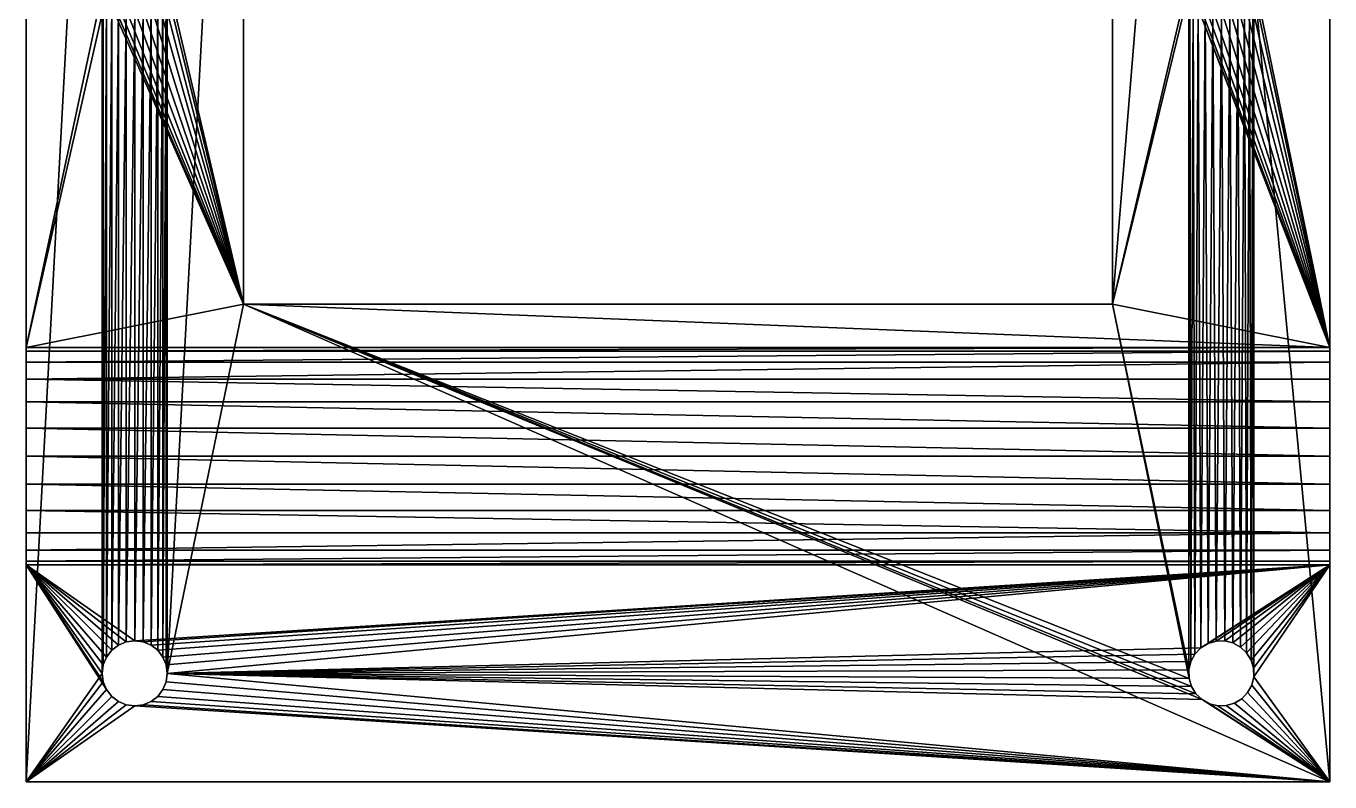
# Model space of a CAD drawing. Header units: metres. Extents: x 0 to 683, y 0 to 667.
# Drawn here: x 0 to 60, y 284.8 to 319.6 of the extents above; entities that cross this region are included whole.
import ezdxf

# ---------------------------------------------------------------- set-up
doc = ezdxf.new("R2010")
doc.units = ezdxf.units.M

msp = doc.modelspace()

# ---------------------------------------------------------------- meshes
at = {"layer": 'Multi Support'}
mesh = msp.add_polyface(dxfattribs=at)
corners = [(0, 354.8), (0, 344.789, -0.328), (0, 344.768), (0, 294.8), (0, 284.8, -10), (0, 284.8), (0, 294.97, -1.294), (0, 295.47, -2.5), (0, 296.264, -3.536), (0, 297.3, -4.33), (0, 298.506, -4.83), (0, 299.8, -5), (0, 354.8, -10), (0, 301.094, -4.83), (0, 302.3, -4.33), (0, 303.336, -3.536), (0, 304.13, -2.5), (0, 304.63, -1.294), (0, 304.8), (0, 338.192, -4.734), (0, 337.021, -4.157), (0, 336.04, -3.296), (0, 335.315, -2.211), (0, 334.896, -0.975), (0, 334.832), (0, 339.472, -4.989), (0, 340.775, -4.904), (0, 342.011, -4.485), (0, 343.096, -3.76), (0, 343.957, -2.779), (0, 344.534, -1.608)]
mesh.append_faces([[corners[k] for k in face] for face in [(0, 1, 2), (3, 4, 5), (23, 18, 24)]], dxfattribs={"vtx0": -1})
mesh.append_faces([[corners[k] for k in face] for face in [(4, 11, 12), (19, 18, 20), (20, 18, 21), (21, 18, 22), (22, 18, 23), (12, 1, 0)]], dxfattribs={"vtx0": -1, "vtx1": -1})
mesh.append_faces([[corners[k] for k in face] for face in [(12, 18, 19)]], dxfattribs={"vtx0": -1, "vtx1": -1, "vtx2": -1})
mesh.append_faces([[corners[k] for k in face] for face in [(4, 3, 6), (4, 6, 7), (4, 7, 8), (4, 8, 9), (4, 9, 10), (4, 10, 11), (12, 11, 13), (12, 13, 14), (12, 14, 15), (12, 15, 16), (12, 16, 17), (12, 17, 18), (12, 19, 25), (12, 25, 26), (12, 26, 27), (12, 27, 28), (12, 28, 29), (12, 29, 30), (12, 30, 1)]], dxfattribs={"vtx0": -1, "vtx2": -1})
mesh = msp.add_polyface(dxfattribs=at)
corners = [(53.553, 321.405, -10), (53.508, 289.959, -10), (53.5, 321.793, -10), (53.6, 290.339, -10), (53.704, 321.044, -10), (53.788, 290.683, -10), (53.944, 320.735, -10), (54.058, 290.967, -10), (54.256, 320.498, -10), (54.392, 291.171, -10), (54.618, 320.349, -10), (54.767, 291.282, -10), (55.007, 320.3, -10), (55.159, 291.292, -10), (55.395, 320.353, -10), (55.539, 291.2, -10), (55.756, 320.504, -10), (55.883, 291.012, -10), (56.065, 320.744, -10), (56.167, 290.742, -10), (56.302, 321.056, -10), (56.371, 290.408, -10), (56.451, 321.418, -10), (56.482, 290.033, -10), (56.5, 321.807, -10), (56.492, 289.641, -10), (50, 354.8, -10), (53.5, 349.838, -10), (50, 306.8, -10), (53.561, 350.225, -10), (53.72, 350.583, -10), (53.967, 350.887, -10), (54.283, 351.118, -10), (60, 354.8, -10), (54.649, 351.258, -10), (55.038, 351.3, -10), (55.425, 351.239, -10), (55.783, 351.08, -10), (56.087, 350.833, -10), (56.318, 350.517, -10), (56.458, 350.151, -10), (56.5, 349.762, -10), (0, 284.8, -10), (5, 288.3, -10), (60, 284.8, -10), (4.612, 288.351, -10), (4.25, 288.501, -10), (3.939, 288.739, -10), (3.701, 289.05, -10), (3.551, 289.412, -10), (3.5, 289.8, -10), (3.5, 349.8, -10), (3.5, 321.8, -10), (5.388, 288.351, -10), (5.75, 288.501, -10), (6.061, 288.739, -10), (6.299, 289.05, -10), (6.449, 289.412, -10), (6.5, 289.8, -10), (10, 306.8, -10), (10, 354.8, -10), (54.117, 288.588, -10), (53.833, 288.858, -10), (53.629, 289.192, -10), (53.518, 289.567, -10), (54.461, 288.4, -10), (54.841, 288.308, -10), (55.233, 288.318, -10), (55.608, 288.429, -10), (55.942, 288.633, -10), (56.212, 288.917, -10), (56.4, 289.261, -10), (53.549, 322.182, -10), (53.542, 349.449, -10), (53.682, 349.083, -10), (53.698, 322.544, -10), (53.913, 348.767, -10), (53.935, 322.856, -10), (54.217, 348.52, -10), (54.244, 323.096, -10), (54.575, 348.361, -10), (54.605, 323.247, -10), (54.962, 348.3, -10), (54.993, 323.3, -10), (55.351, 348.342, -10), (55.382, 323.251, -10), (55.717, 348.482, -10), (55.744, 323.102, -10), (56.033, 348.713, -10), (56.056, 322.865, -10), (56.28, 349.017, -10), (56.296, 322.556, -10), (56.439, 349.375, -10), (56.447, 322.195, -10), (0, 354.8, -10), (3.551, 350.188, -10), (3.701, 350.55, -10), (3.939, 350.861, -10), (4.25, 351.099, -10), (4.612, 351.249, -10), (5, 351.3, -10), (5.388, 351.249, -10), (5.75, 351.099, -10), (6.061, 350.861, -10), (6.299, 350.55, -10), (6.449, 350.188, -10), (6.5, 349.8, -10), (6.5, 321.8, -10), (3.551, 321.412, -10), (3.551, 290.188, -10), (3.701, 321.05, -10), (3.701, 290.55, -10), (3.939, 320.739, -10), (3.939, 290.861, -10), (4.25, 320.501, -10), (4.25, 291.099, -10), (4.612, 320.351, -10), (4.612, 291.249, -10), (5, 320.3, -10), (5, 291.3, -10), (5.388, 320.351, -10), (5.388, 291.249, -10), (5.75, 320.501, -10), (5.75, 291.099, -10), (6.061, 320.739, -10), (6.061, 290.861, -10), (6.299, 321.05, -10), (6.299, 290.55, -10), (6.449, 321.412, -10), (6.449, 290.188, -10), (3.551, 349.412, -10), (3.551, 322.188, -10), (3.701, 349.05, -10), (3.701, 322.55, -10), (3.939, 348.739, -10), (3.939, 322.861, -10), (4.25, 348.501, -10), (4.25, 323.099, -10), (4.612, 348.351, -10), (4.612, 323.249, -10), (5, 348.3, -10), (5, 323.3, -10), (5.388, 348.351, -10), (5.388, 323.249, -10), (5.75, 348.501, -10), (5.75, 323.099, -10), (6.061, 348.739, -10), (6.061, 322.861, -10), (6.299, 349.05, -10), (6.299, 322.55, -10), (6.449, 349.412, -10), (6.449, 322.188, -10)]
mesh.append_faces([[corners[k] for k in face] for face in [(0, 1, 2), (1, 0, 3), (3, 4, 5), (5, 6, 7), (7, 8, 9), (9, 10, 11), (11, 12, 13), (13, 14, 15), (15, 16, 17), (17, 18, 19), (19, 20, 21), (21, 22, 23), (23, 24, 25), (26, 27, 28), (27, 26, 29), (29, 26, 30), (30, 26, 31), (31, 26, 32), (32, 33, 34), (34, 33, 35), (35, 33, 36), (36, 33, 37), (37, 33, 38), (38, 33, 39), (39, 33, 40), (40, 33, 41), (42, 43, 44), (43, 42, 45), (45, 42, 46), (46, 42, 47), (47, 42, 48), (48, 42, 49), (49, 42, 50), (59, 58, 60), (61, 59, 62), (62, 59, 63), (63, 59, 64), (64, 28, 1), (44, 24, 33), (72, 74, 75), (75, 76, 77), (77, 78, 79), (79, 80, 81), (81, 82, 83), (83, 84, 85), (85, 86, 87), (87, 88, 89), (89, 90, 91), (91, 92, 93), (93, 41, 24), (94, 51, 42), (51, 94, 95), (95, 94, 96), (96, 94, 97), (97, 94, 98), (98, 60, 99), (99, 60, 100), (100, 60, 101), (101, 60, 102), (102, 60, 103), (103, 60, 104), (104, 60, 105), (105, 60, 106), (108, 50, 52), (50, 108, 109), (109, 110, 111), (111, 112, 113), (113, 114, 115), (115, 116, 117), (117, 118, 119), (119, 120, 121), (121, 122, 123), (123, 124, 125), (125, 126, 127), (127, 128, 129), (129, 107, 58), (130, 52, 51), (52, 130, 131), (131, 132, 133), (133, 134, 135), (135, 136, 137), (137, 138, 139), (139, 140, 141), (141, 142, 143), (143, 144, 145), (145, 146, 147), (147, 148, 149), (149, 150, 151), (151, 106, 107)]], dxfattribs={"vtx0": -1, "vtx1": -1})
mesh.append_faces([[corners[k] for k in face] for face in [(28, 27, 2), (41, 33, 24), (50, 42, 51), (50, 51, 52), (44, 58, 59), (44, 59, 61), (1, 28, 2), (44, 25, 24), (106, 60, 107), (107, 60, 58)]], dxfattribs={"vtx0": -1, "vtx1": -1, "vtx2": -1})
mesh.append_faces([[corners[k] for k in face] for face in [(3, 0, 4), (5, 4, 6), (7, 6, 8), (9, 8, 10), (11, 10, 12), (13, 12, 14), (15, 14, 16), (17, 16, 18), (19, 18, 20), (21, 20, 22), (23, 22, 24), (32, 26, 33), (44, 43, 53), (44, 53, 54), (44, 54, 55), (44, 55, 56), (44, 56, 57), (44, 57, 58), (64, 59, 28), (44, 61, 65), (44, 65, 66), (44, 66, 67), (44, 67, 68), (44, 68, 69), (44, 69, 70), (44, 70, 71), (44, 71, 25), (27, 72, 2), (72, 27, 73), (72, 73, 74), (75, 74, 76), (77, 76, 78), (79, 78, 80), (81, 80, 82), (83, 82, 84), (85, 84, 86), (87, 86, 88), (89, 88, 90), (91, 90, 92), (93, 92, 41), (98, 94, 60), (109, 108, 110), (111, 110, 112), (113, 112, 114), (115, 114, 116), (117, 116, 118), (119, 118, 120), (121, 120, 122), (123, 122, 124), (125, 124, 126), (127, 126, 128), (129, 128, 107), (131, 130, 132), (133, 132, 134), (135, 134, 136), (137, 136, 138), (139, 138, 140), (141, 140, 142), (143, 142, 144), (145, 144, 146), (147, 146, 148), (149, 148, 150), (151, 150, 106)]], dxfattribs={"vtx0": -1, "vtx2": -1})
mesh = msp.add_polyface(dxfattribs=at)
corners = [(10, 354.8), (10, 344.789, -0.328), (10, 344.768), (10, 334.832), (10, 306.8, -10), (10, 306.8), (10, 334.896, -0.975), (10, 335.315, -2.211), (10, 336.04, -3.296), (10, 337.021, -4.157), (10, 338.192, -4.734), (10, 354.8, -10), (10, 339.472, -4.989), (10, 340.775, -4.904), (10, 342.011, -4.485), (10, 343.096, -3.76), (10, 343.957, -2.779), (10, 344.534, -1.608)]
mesh.append_faces([[corners[k] for k in face] for face in [(0, 1, 2), (3, 4, 5)]], dxfattribs={"vtx0": -1})
mesh.append_faces([[corners[k] for k in face] for face in [(4, 10, 11), (11, 1, 0)]], dxfattribs={"vtx0": -1, "vtx1": -1})
mesh.append_faces([[corners[k] for k in face] for face in [(4, 3, 6), (4, 6, 7), (4, 7, 8), (4, 8, 9), (4, 9, 10), (11, 10, 12), (11, 12, 13), (11, 13, 14), (11, 14, 15), (11, 15, 16), (11, 16, 17), (11, 17, 1)]], dxfattribs={"vtx0": -1, "vtx2": -1})
mesh = msp.add_polyface(dxfattribs=at)
corners = [(50, 354.8, -10), (50, 306.8), (50, 306.8, -10), (50, 338.192, -4.734), (50, 337.021, -4.157), (50, 336.04, -3.296), (50, 335.315, -2.211), (50, 334.896, -0.975), (50, 334.832), (50, 339.472, -4.989), (50, 340.775, -4.904), (50, 342.011, -4.485), (50, 343.096, -3.76), (50, 343.957, -2.779), (50, 344.534, -1.608), (50, 344.789, -0.328), (50, 354.8), (50, 344.768)]
mesh.append_faces([[corners[k] for k in face] for face in [(0, 1, 2), (1, 7, 8), (15, 16, 17)]], dxfattribs={"vtx0": -1})
mesh.append_faces([[corners[k] for k in face] for face in [(3, 0, 9), (9, 0, 10), (10, 0, 11), (11, 0, 12), (12, 0, 13), (13, 0, 14), (14, 0, 15), (16, 15, 0)]], dxfattribs={"vtx0": -1, "vtx1": -1})
mesh.append_faces([[corners[k] for k in face] for face in [(1, 0, 3)]], dxfattribs={"vtx0": -1, "vtx1": -1, "vtx2": -1})
mesh.append_faces([[corners[k] for k in face] for face in [(1, 3, 4), (1, 4, 5), (1, 5, 6), (1, 6, 7)]], dxfattribs={"vtx0": -1, "vtx2": -1})
mesh = msp.add_polyface(dxfattribs=at)
corners = [(60, 284.8, -10), (60, 298.506, -4.83), (60, 284.8), (60, 299.8, -5), (60, 354.8, -10), (60, 297.3, -4.33), (60, 296.264, -3.536), (60, 295.47, -2.5), (60, 294.97, -1.294), (60, 294.8), (60, 301.094, -4.83), (60, 302.3, -4.33), (60, 303.336, -3.536), (60, 304.13, -2.5), (60, 304.63, -1.294), (60, 304.8), (60, 338.192, -4.734), (60, 337.021, -4.157), (60, 336.04, -3.296), (60, 335.315, -2.211), (60, 334.896, -0.975), (60, 334.832), (60, 339.472, -4.989), (60, 340.775, -4.904), (60, 342.011, -4.485), (60, 343.096, -3.76), (60, 343.957, -2.779), (60, 344.534, -1.608), (60, 344.789, -0.328), (60, 354.8), (60, 344.768)]
mesh.append_faces([[corners[k] for k in face] for face in [(2, 8, 9), (15, 20, 21), (28, 29, 30)]], dxfattribs={"vtx0": -1})
mesh.append_faces([[corners[k] for k in face] for face in [(0, 1, 2), (1, 0, 3), (3, 4, 10), (10, 4, 11), (11, 4, 12), (12, 4, 13), (13, 4, 14), (14, 4, 15), (16, 4, 22), (22, 4, 23), (23, 4, 24), (24, 4, 25), (25, 4, 26), (26, 4, 27), (27, 4, 28), (29, 28, 4)]], dxfattribs={"vtx0": -1, "vtx1": -1})
mesh.append_faces([[corners[k] for k in face] for face in [(15, 4, 16)]], dxfattribs={"vtx0": -1, "vtx1": -1, "vtx2": -1})
mesh.append_faces([[corners[k] for k in face] for face in [(3, 0, 4), (2, 1, 5), (2, 5, 6), (2, 6, 7), (2, 7, 8), (15, 16, 17), (15, 17, 18), (15, 18, 19), (15, 19, 20)]], dxfattribs={"vtx0": -1, "vtx2": -1})
mesh = msp.add_polyface(dxfattribs=at)
corners = [(0, 304.8), (3.551, 321.412), (0, 334.832), (3.701, 321.05), (10, 306.8), (60, 304.8), (3.5, 321.8), (3.939, 320.739), (4.25, 320.501), (4.612, 320.351), (5, 320.3), (5.388, 320.351), (5.75, 320.501), (6.061, 320.739), (6.299, 321.05), (6.449, 321.412), (6.5, 321.8), (50, 306.8), (53.553, 321.405), (50, 334.832), (53.5, 321.793), (53.704, 321.044), (53.944, 320.735), (54.256, 320.498), (54.618, 320.349), (55.007, 320.3), (55.395, 320.353), (55.756, 320.504), (56.065, 320.744), (56.302, 321.056), (56.451, 321.418), (56.5, 321.807), (53.698, 322.544), (60, 334.832), (53.549, 322.182), (53.935, 322.856), (54.244, 323.096), (54.605, 323.247), (54.993, 323.3), (55.382, 323.251), (55.744, 323.102), (56.056, 322.865), (56.296, 322.556), (56.447, 322.195), (3.701, 322.55), (10, 334.832), (3.551, 322.188), (3.939, 322.861), (4.25, 323.099), (4.612, 323.249), (5, 323.3), (5.388, 323.249), (5.75, 323.099), (6.061, 322.861), (6.299, 322.55), (6.449, 322.188)]
mesh.append_faces([[corners[k] for k in face] for face in [(0, 1, 2), (1, 0, 3), (3, 4, 7), (7, 4, 8), (8, 4, 9), (9, 4, 10), (10, 4, 11), (11, 4, 12), (12, 4, 13), (13, 4, 14), (14, 4, 15), (15, 4, 16), (4, 5, 17), (17, 18, 19), (18, 5, 21), (21, 5, 22), (22, 5, 23), (23, 5, 24), (24, 5, 25), (25, 5, 26), (26, 5, 27), (27, 5, 28), (28, 5, 29), (29, 5, 30), (30, 5, 31), (19, 32, 33), (32, 19, 34), (34, 19, 20), (33, 31, 5), (2, 44, 45), (44, 2, 46), (46, 2, 6), (45, 16, 4)]], dxfattribs={"vtx0": -1, "vtx1": -1})
mesh.append_faces([[corners[k] for k in face] for face in [(3, 0, 4), (17, 5, 18)]], dxfattribs={"vtx0": -1, "vtx1": -1, "vtx2": -1})
mesh.append_faces([[corners[k] for k in face] for face in [(4, 0, 5), (2, 1, 6), (19, 18, 20), (33, 32, 35), (33, 35, 36), (33, 36, 37), (33, 37, 38), (33, 38, 39), (33, 39, 40), (33, 40, 41), (33, 41, 42), (33, 42, 43), (33, 43, 31), (45, 44, 47), (45, 47, 48), (45, 48, 49), (45, 49, 50), (45, 50, 51), (45, 51, 52), (45, 52, 53), (45, 53, 54), (45, 54, 55), (45, 55, 16)]], dxfattribs={"vtx0": -1, "vtx2": -1})
mesh = msp.add_polyface(dxfattribs=at)
corners = [(10, 306.8), (50, 306.8, -10), (10, 306.8, -10), (50, 306.8)]
mesh.append_faces([[corners[k] for k in face] for face in [(0, 1, 2), (1, 0, 3)]], dxfattribs={"vtx0": -1})
mesh = msp.add_polyface(dxfattribs=at)
corners = [(60, 304.8), (0, 304.63, -1.294), (60, 304.63, -1.294), (0, 304.8)]
mesh.append_faces([[corners[k] for k in face] for face in [(0, 1, 2), (1, 0, 3)]], dxfattribs={"vtx0": -1})
mesh = msp.add_polyface(dxfattribs=at)
corners = [(60, 304.63, -1.294), (0, 304.13, -2.5), (60, 304.13, -2.5), (0, 304.63, -1.294)]
mesh.append_faces([[corners[k] for k in face] for face in [(0, 1, 2), (1, 0, 3)]], dxfattribs={"vtx0": -1})
mesh = msp.add_polyface(dxfattribs=at)
corners = [(60, 304.13, -2.5), (0, 303.336, -3.536), (60, 303.336, -3.536), (0, 304.13, -2.5)]
mesh.append_faces([[corners[k] for k in face] for face in [(0, 1, 2), (1, 0, 3)]], dxfattribs={"vtx0": -1})
mesh = msp.add_polyface(dxfattribs=at)
corners = [(60, 302.3, -4.33), (0, 303.336, -3.536), (0, 302.3, -4.33), (60, 303.336, -3.536)]
mesh.append_faces([[corners[k] for k in face] for face in [(0, 1, 2), (1, 0, 3)]], dxfattribs={"vtx0": -1})
mesh = msp.add_polyface(dxfattribs=at)
corners = [(60, 301.094, -4.83), (0, 302.3, -4.33), (0, 301.094, -4.83), (60, 302.3, -4.33)]
mesh.append_faces([[corners[k] for k in face] for face in [(0, 1, 2), (1, 0, 3)]], dxfattribs={"vtx0": -1})
mesh = msp.add_polyface(dxfattribs=at)
corners = [(60, 299.8, -5), (0, 301.094, -4.83), (0, 299.8, -5), (60, 301.094, -4.83)]
mesh.append_faces([[corners[k] for k in face] for face in [(0, 1, 2), (1, 0, 3)]], dxfattribs={"vtx0": -1})
mesh = msp.add_polyface(dxfattribs=at)
corners = [(60, 298.506, -4.83), (0, 299.8, -5), (0, 298.506, -4.83), (60, 299.8, -5)]
mesh.append_faces([[corners[k] for k in face] for face in [(0, 1, 2), (1, 0, 3)]], dxfattribs={"vtx0": -1})
mesh = msp.add_polyface(dxfattribs=at)
corners = [(60, 297.3, -4.33), (0, 298.506, -4.83), (0, 297.3, -4.33), (60, 298.506, -4.83)]
mesh.append_faces([[corners[k] for k in face] for face in [(0, 1, 2), (1, 0, 3)]], dxfattribs={"vtx0": -1})
mesh = msp.add_polyface(dxfattribs=at)
corners = [(60, 296.264, -3.536), (0, 297.3, -4.33), (0, 296.264, -3.536), (60, 297.3, -4.33)]
mesh.append_faces([[corners[k] for k in face] for face in [(0, 1, 2), (1, 0, 3)]], dxfattribs={"vtx0": -1})
mesh = msp.add_polyface(dxfattribs=at)
corners = [(0, 295.47, -2.5), (60, 296.264, -3.536), (0, 296.264, -3.536), (60, 295.47, -2.5)]
mesh.append_faces([[corners[k] for k in face] for face in [(0, 1, 2), (1, 0, 3)]], dxfattribs={"vtx0": -1})
mesh = msp.add_polyface(dxfattribs=at)
corners = [(0, 294.97, -1.294), (60, 295.47, -2.5), (0, 295.47, -2.5), (60, 294.97, -1.294)]
mesh.append_faces([[corners[k] for k in face] for face in [(0, 1, 2), (1, 0, 3)]], dxfattribs={"vtx0": -1})
mesh = msp.add_polyface(dxfattribs=at)
corners = [(0, 294.8), (60, 294.97, -1.294), (0, 294.97, -1.294), (60, 294.8)]
mesh.append_faces([[corners[k] for k in face] for face in [(0, 1, 2), (1, 0, 3)]], dxfattribs={"vtx0": -1})
mesh = msp.add_polyface(dxfattribs=at)
corners = [(0, 284.8), (3.701, 289.05), (0, 294.8), (3.939, 288.739), (4.25, 288.501), (4.612, 288.351), (5, 288.3), (60, 284.8), (3.551, 289.412), (3.5, 289.8), (5.388, 288.351), (5.75, 288.501), (6.061, 288.739), (6.299, 289.05), (6.449, 289.412), (6.5, 289.8), (54.117, 288.588), (53.833, 288.858), (53.629, 289.192), (53.518, 289.567), (53.508, 289.959), (54.461, 288.4), (54.841, 288.308), (55.233, 288.318), (55.608, 288.429), (55.942, 288.633), (56.212, 288.917), (56.4, 289.261), (56.492, 289.641), (5, 291.3), (60, 294.8), (4.612, 291.249), (4.25, 291.099), (3.939, 290.861), (3.701, 290.55), (3.551, 290.188), (5.388, 291.249), (5.75, 291.099), (6.061, 290.861), (6.299, 290.55), (6.449, 290.188), (54.058, 290.967), (53.788, 290.683), (53.6, 290.339), (54.392, 291.171), (54.767, 291.282), (55.159, 291.292), (55.539, 291.2), (55.883, 291.012), (56.167, 290.742), (56.371, 290.408), (56.482, 290.033)]
mesh.append_faces([[corners[k] for k in face] for face in [(0, 1, 2), (1, 0, 3), (3, 0, 4), (4, 0, 5), (5, 0, 6), (6, 7, 10), (10, 7, 11), (11, 7, 12), (12, 7, 13), (13, 7, 14), (14, 7, 15), (16, 7, 21), (21, 7, 22), (22, 7, 23), (23, 7, 24), (24, 7, 25), (25, 7, 26), (26, 7, 27), (27, 7, 28), (2, 29, 30), (29, 2, 31), (31, 2, 32), (32, 2, 33), (33, 2, 34), (34, 2, 35), (35, 2, 9), (41, 15, 42), (42, 15, 43), (43, 15, 20), (30, 28, 7)]], dxfattribs={"vtx0": -1, "vtx1": -1})
mesh.append_faces([[corners[k] for k in face] for face in [(15, 7, 16), (30, 15, 41)]], dxfattribs={"vtx0": -1, "vtx1": -1, "vtx2": -1})
mesh.append_faces([[corners[k] for k in face] for face in [(6, 0, 7), (2, 1, 8), (2, 8, 9), (15, 16, 17), (15, 17, 18), (15, 18, 19), (15, 19, 20), (30, 29, 36), (30, 36, 37), (30, 37, 38), (30, 38, 39), (30, 39, 40), (30, 40, 15), (30, 41, 44), (30, 44, 45), (30, 45, 46), (30, 46, 47), (30, 47, 48), (30, 48, 49), (30, 49, 50), (30, 50, 51), (30, 51, 28)]], dxfattribs={"vtx0": -1, "vtx2": -1})
mesh = msp.add_polyface(dxfattribs=at)
corners = [(4.25, 291.099), (3.939, 290.861, -10), (4.25, 291.099, -10), (3.939, 290.861)]
mesh.append_faces([[corners[k] for k in face] for face in [(0, 1, 2), (1, 0, 3)]], dxfattribs={"vtx0": -1})
mesh = msp.add_polyface(dxfattribs=at)
corners = [(4.612, 291.249), (4.25, 291.099, -10), (4.612, 291.249, -10), (4.25, 291.099)]
mesh.append_faces([[corners[k] for k in face] for face in [(0, 1, 2), (1, 0, 3)]], dxfattribs={"vtx0": -1})
mesh = msp.add_polyface(dxfattribs=at)
corners = [(5, 291.3), (4.612, 291.249, -10), (5, 291.3, -10), (4.612, 291.249)]
mesh.append_faces([[corners[k] for k in face] for face in [(0, 1, 2), (1, 0, 3)]], dxfattribs={"vtx0": -1})
mesh = msp.add_polyface(dxfattribs=at)
corners = [(5.388, 291.249), (5, 291.3, -10), (5.388, 291.249, -10), (5, 291.3)]
mesh.append_faces([[corners[k] for k in face] for face in [(0, 1, 2), (1, 0, 3)]], dxfattribs={"vtx0": -1})
mesh = msp.add_polyface(dxfattribs=at)
corners = [(5.75, 291.099), (5.388, 291.249, -10), (5.75, 291.099, -10), (5.388, 291.249)]
mesh.append_faces([[corners[k] for k in face] for face in [(0, 1, 2), (1, 0, 3)]], dxfattribs={"vtx0": -1})
mesh = msp.add_polyface(dxfattribs=at)
corners = [(6.061, 290.861), (5.75, 291.099, -10), (6.061, 290.861, -10), (5.75, 291.099)]
mesh.append_faces([[corners[k] for k in face] for face in [(0, 1, 2), (1, 0, 3)]], dxfattribs={"vtx0": -1})
mesh = msp.add_polyface(dxfattribs=at)
corners = [(54.392, 291.171), (54.058, 290.967, -10), (54.392, 291.171, -10), (54.058, 290.967)]
mesh.append_faces([[corners[k] for k in face] for face in [(0, 1, 2), (1, 0, 3)]], dxfattribs={"vtx0": -1})
mesh = msp.add_polyface(dxfattribs=at)
corners = [(54.767, 291.282), (54.392, 291.171, -10), (54.767, 291.282, -10), (54.392, 291.171)]
mesh.append_faces([[corners[k] for k in face] for face in [(0, 1, 2), (1, 0, 3)]], dxfattribs={"vtx0": -1})
mesh = msp.add_polyface(dxfattribs=at)
corners = [(55.159, 291.292), (54.767, 291.282, -10), (55.159, 291.292, -10), (54.767, 291.282)]
mesh.append_faces([[corners[k] for k in face] for face in [(0, 1, 2), (1, 0, 3)]], dxfattribs={"vtx0": -1})
mesh = msp.add_polyface(dxfattribs=at)
corners = [(55.539, 291.2), (55.159, 291.292, -10), (55.539, 291.2, -10), (55.159, 291.292)]
mesh.append_faces([[corners[k] for k in face] for face in [(0, 1, 2), (1, 0, 3)]], dxfattribs={"vtx0": -1})
mesh = msp.add_polyface(dxfattribs=at)
corners = [(55.883, 291.012), (55.539, 291.2, -10), (55.883, 291.012, -10), (55.539, 291.2)]
mesh.append_faces([[corners[k] for k in face] for face in [(0, 1, 2), (1, 0, 3)]], dxfattribs={"vtx0": -1})
mesh = msp.add_polyface(dxfattribs=at)
corners = [(56.167, 290.742), (55.883, 291.012, -10), (56.167, 290.742, -10), (55.883, 291.012)]
mesh.append_faces([[corners[k] for k in face] for face in [(0, 1, 2), (1, 0, 3)]], dxfattribs={"vtx0": -1})
mesh = msp.add_polyface(dxfattribs=at)
corners = [(3.701, 290.55, -10), (3.551, 290.188), (3.551, 290.188, -10), (3.701, 290.55)]
mesh.append_faces([[corners[k] for k in face] for face in [(0, 1, 2), (1, 0, 3)]], dxfattribs={"vtx0": -1})
mesh = msp.add_polyface(dxfattribs=at)
corners = [(3.939, 290.861, -10), (3.701, 290.55), (3.701, 290.55, -10), (3.939, 290.861)]
mesh.append_faces([[corners[k] for k in face] for face in [(0, 1, 2), (1, 0, 3)]], dxfattribs={"vtx0": -1})
mesh = msp.add_polyface(dxfattribs=at)
corners = [(6.061, 290.861), (6.299, 290.55, -10), (6.299, 290.55), (6.061, 290.861, -10)]
mesh.append_faces([[corners[k] for k in face] for face in [(0, 1, 2), (1, 0, 3)]], dxfattribs={"vtx0": -1})
mesh = msp.add_polyface(dxfattribs=at)
corners = [(6.299, 290.55), (6.449, 290.188, -10), (6.449, 290.188), (6.299, 290.55, -10)]
mesh.append_faces([[corners[k] for k in face] for face in [(0, 1, 2), (1, 0, 3)]], dxfattribs={"vtx0": -1})
mesh = msp.add_polyface(dxfattribs=at)
corners = [(53.788, 290.683, -10), (53.6, 290.339), (53.6, 290.339, -10), (53.788, 290.683)]
mesh.append_faces([[corners[k] for k in face] for face in [(0, 1, 2), (1, 0, 3)]], dxfattribs={"vtx0": -1})
mesh = msp.add_polyface(dxfattribs=at)
corners = [(54.058, 290.967, -10), (53.788, 290.683), (53.788, 290.683, -10), (54.058, 290.967)]
mesh.append_faces([[corners[k] for k in face] for face in [(0, 1, 2), (1, 0, 3)]], dxfattribs={"vtx0": -1})
mesh = msp.add_polyface(dxfattribs=at)
corners = [(56.167, 290.742), (56.371, 290.408, -10), (56.371, 290.408), (56.167, 290.742, -10)]
mesh.append_faces([[corners[k] for k in face] for face in [(0, 1, 2), (1, 0, 3)]], dxfattribs={"vtx0": -1})
mesh = msp.add_polyface(dxfattribs=at)
corners = [(56.371, 290.408), (56.482, 290.033, -10), (56.482, 290.033), (56.371, 290.408, -10)]
mesh.append_faces([[corners[k] for k in face] for face in [(0, 1, 2), (1, 0, 3)]], dxfattribs={"vtx0": -1})
mesh = msp.add_polyface(dxfattribs=at)
corners = [(3.551, 290.188, -10), (3.5, 289.8), (3.5, 289.8, -10), (3.551, 290.188)]
mesh.append_faces([[corners[k] for k in face] for face in [(0, 1, 2), (1, 0, 3)]], dxfattribs={"vtx0": -1})
mesh = msp.add_polyface(dxfattribs=at)
corners = [(3.5, 289.8, -10), (3.551, 289.412), (3.551, 289.412, -10), (3.5, 289.8)]
mesh.append_faces([[corners[k] for k in face] for face in [(0, 1, 2), (1, 0, 3)]], dxfattribs={"vtx0": -1})
mesh = msp.add_polyface(dxfattribs=at)
corners = [(6.449, 290.188), (6.5, 289.8, -10), (6.5, 289.8), (6.449, 290.188, -10)]
mesh.append_faces([[corners[k] for k in face] for face in [(0, 1, 2), (1, 0, 3)]], dxfattribs={"vtx0": -1})
mesh = msp.add_polyface(dxfattribs=at)
corners = [(6.5, 289.8), (6.449, 289.412, -10), (6.449, 289.412), (6.5, 289.8, -10)]
mesh.append_faces([[corners[k] for k in face] for face in [(0, 1, 2), (1, 0, 3)]], dxfattribs={"vtx0": -1})
mesh = msp.add_polyface(dxfattribs=at)
corners = [(53.6, 290.339, -10), (53.508, 289.959), (53.508, 289.959, -10), (53.6, 290.339)]
mesh.append_faces([[corners[k] for k in face] for face in [(0, 1, 2), (1, 0, 3)]], dxfattribs={"vtx0": -1})
mesh = msp.add_polyface(dxfattribs=at)
corners = [(53.508, 289.959, -10), (53.518, 289.567), (53.518, 289.567, -10), (53.508, 289.959)]
mesh.append_faces([[corners[k] for k in face] for face in [(0, 1, 2), (1, 0, 3)]], dxfattribs={"vtx0": -1})
mesh = msp.add_polyface(dxfattribs=at)
corners = [(56.482, 290.033), (56.492, 289.641, -10), (56.492, 289.641), (56.482, 290.033, -10)]
mesh.append_faces([[corners[k] for k in face] for face in [(0, 1, 2), (1, 0, 3)]], dxfattribs={"vtx0": -1})
mesh = msp.add_polyface(dxfattribs=at)
corners = [(3.551, 289.412, -10), (3.701, 289.05), (3.701, 289.05, -10), (3.551, 289.412)]
mesh.append_faces([[corners[k] for k in face] for face in [(0, 1, 2), (1, 0, 3)]], dxfattribs={"vtx0": -1})
mesh = msp.add_polyface(dxfattribs=at)
corners = [(6.449, 289.412), (6.299, 289.05, -10), (6.299, 289.05), (6.449, 289.412, -10)]
mesh.append_faces([[corners[k] for k in face] for face in [(0, 1, 2), (1, 0, 3)]], dxfattribs={"vtx0": -1})
mesh = msp.add_polyface(dxfattribs=at)
corners = [(53.518, 289.567, -10), (53.629, 289.192), (53.629, 289.192, -10), (53.518, 289.567)]
mesh.append_faces([[corners[k] for k in face] for face in [(0, 1, 2), (1, 0, 3)]], dxfattribs={"vtx0": -1})
mesh = msp.add_polyface(dxfattribs=at)
corners = [(56.4, 289.261), (56.212, 288.917, -10), (56.212, 288.917), (56.4, 289.261, -10)]
mesh.append_faces([[corners[k] for k in face] for face in [(0, 1, 2), (1, 0, 3)]], dxfattribs={"vtx0": -1})
mesh = msp.add_polyface(dxfattribs=at)
corners = [(56.492, 289.641), (56.4, 289.261, -10), (56.4, 289.261), (56.492, 289.641, -10)]
mesh.append_faces([[corners[k] for k in face] for face in [(0, 1, 2), (1, 0, 3)]], dxfattribs={"vtx0": -1})
mesh = msp.add_polyface(dxfattribs=at)
corners = [(3.701, 289.05, -10), (3.939, 288.739), (3.939, 288.739, -10), (3.701, 289.05)]
mesh.append_faces([[corners[k] for k in face] for face in [(0, 1, 2), (1, 0, 3)]], dxfattribs={"vtx0": -1})
mesh = msp.add_polyface(dxfattribs=at)
corners = [(3.939, 288.739), (4.25, 288.501, -10), (3.939, 288.739, -10), (4.25, 288.501)]
mesh.append_faces([[corners[k] for k in face] for face in [(0, 1, 2), (1, 0, 3)]], dxfattribs={"vtx0": -1})
mesh = msp.add_polyface(dxfattribs=at)
corners = [(5.75, 288.501), (6.061, 288.739, -10), (5.75, 288.501, -10), (6.061, 288.739)]
mesh.append_faces([[corners[k] for k in face] for face in [(0, 1, 2), (1, 0, 3)]], dxfattribs={"vtx0": -1})
mesh = msp.add_polyface(dxfattribs=at)
corners = [(6.299, 289.05), (6.061, 288.739, -10), (6.061, 288.739), (6.299, 289.05, -10)]
mesh.append_faces([[corners[k] for k in face] for face in [(0, 1, 2), (1, 0, 3)]], dxfattribs={"vtx0": -1})
mesh = msp.add_polyface(dxfattribs=at)
corners = [(53.629, 289.192, -10), (53.833, 288.858), (53.833, 288.858, -10), (53.629, 289.192)]
mesh.append_faces([[corners[k] for k in face] for face in [(0, 1, 2), (1, 0, 3)]], dxfattribs={"vtx0": -1})
mesh = msp.add_polyface(dxfattribs=at)
corners = [(53.833, 288.858), (54.117, 288.588, -10), (53.833, 288.858, -10), (54.117, 288.588)]
mesh.append_faces([[corners[k] for k in face] for face in [(0, 1, 2), (1, 0, 3)]], dxfattribs={"vtx0": -1})
mesh = msp.add_polyface(dxfattribs=at)
corners = [(55.608, 288.429), (55.942, 288.633, -10), (55.608, 288.429, -10), (55.942, 288.633)]
mesh.append_faces([[corners[k] for k in face] for face in [(0, 1, 2), (1, 0, 3)]], dxfattribs={"vtx0": -1})
mesh = msp.add_polyface(dxfattribs=at)
corners = [(56.212, 288.917), (55.942, 288.633, -10), (55.942, 288.633), (56.212, 288.917, -10)]
mesh.append_faces([[corners[k] for k in face] for face in [(0, 1, 2), (1, 0, 3)]], dxfattribs={"vtx0": -1})
mesh = msp.add_polyface(dxfattribs=at)
corners = [(4.25, 288.501), (4.612, 288.351, -10), (4.25, 288.501, -10), (4.612, 288.351)]
mesh.append_faces([[corners[k] for k in face] for face in [(0, 1, 2), (1, 0, 3)]], dxfattribs={"vtx0": -1})
mesh = msp.add_polyface(dxfattribs=at)
corners = [(4.612, 288.351), (5, 288.3, -10), (4.612, 288.351, -10), (5, 288.3)]
mesh.append_faces([[corners[k] for k in face] for face in [(0, 1, 2), (1, 0, 3)]], dxfattribs={"vtx0": -1})
mesh = msp.add_polyface(dxfattribs=at)
corners = [(5, 288.3), (5.388, 288.351, -10), (5, 288.3, -10), (5.388, 288.351)]
mesh.append_faces([[corners[k] for k in face] for face in [(0, 1, 2), (1, 0, 3)]], dxfattribs={"vtx0": -1})
mesh = msp.add_polyface(dxfattribs=at)
corners = [(5.388, 288.351), (5.75, 288.501, -10), (5.388, 288.351, -10), (5.75, 288.501)]
mesh.append_faces([[corners[k] for k in face] for face in [(0, 1, 2), (1, 0, 3)]], dxfattribs={"vtx0": -1})
mesh = msp.add_polyface(dxfattribs=at)
corners = [(54.117, 288.588), (54.461, 288.4, -10), (54.117, 288.588, -10), (54.461, 288.4)]
mesh.append_faces([[corners[k] for k in face] for face in [(0, 1, 2), (1, 0, 3)]], dxfattribs={"vtx0": -1})
mesh = msp.add_polyface(dxfattribs=at)
corners = [(54.461, 288.4), (54.841, 288.308, -10), (54.461, 288.4, -10), (54.841, 288.308)]
mesh.append_faces([[corners[k] for k in face] for face in [(0, 1, 2), (1, 0, 3)]], dxfattribs={"vtx0": -1})
mesh = msp.add_polyface(dxfattribs=at)
corners = [(54.841, 288.308), (55.233, 288.318, -10), (54.841, 288.308, -10), (55.233, 288.318)]
mesh.append_faces([[corners[k] for k in face] for face in [(0, 1, 2), (1, 0, 3)]], dxfattribs={"vtx0": -1})
mesh = msp.add_polyface(dxfattribs=at)
corners = [(55.233, 288.318), (55.608, 288.429, -10), (55.233, 288.318, -10), (55.608, 288.429)]
mesh.append_faces([[corners[k] for k in face] for face in [(0, 1, 2), (1, 0, 3)]], dxfattribs={"vtx0": -1})
mesh = msp.add_polyface(dxfattribs=at)
corners = [(60, 284.8), (0, 284.8, -10), (60, 284.8, -10), (0, 284.8)]
mesh.append_faces([[corners[k] for k in face] for face in [(0, 1, 2), (1, 0, 3)]], dxfattribs={"vtx0": -1})

doc.saveas('drawing.dxf')
